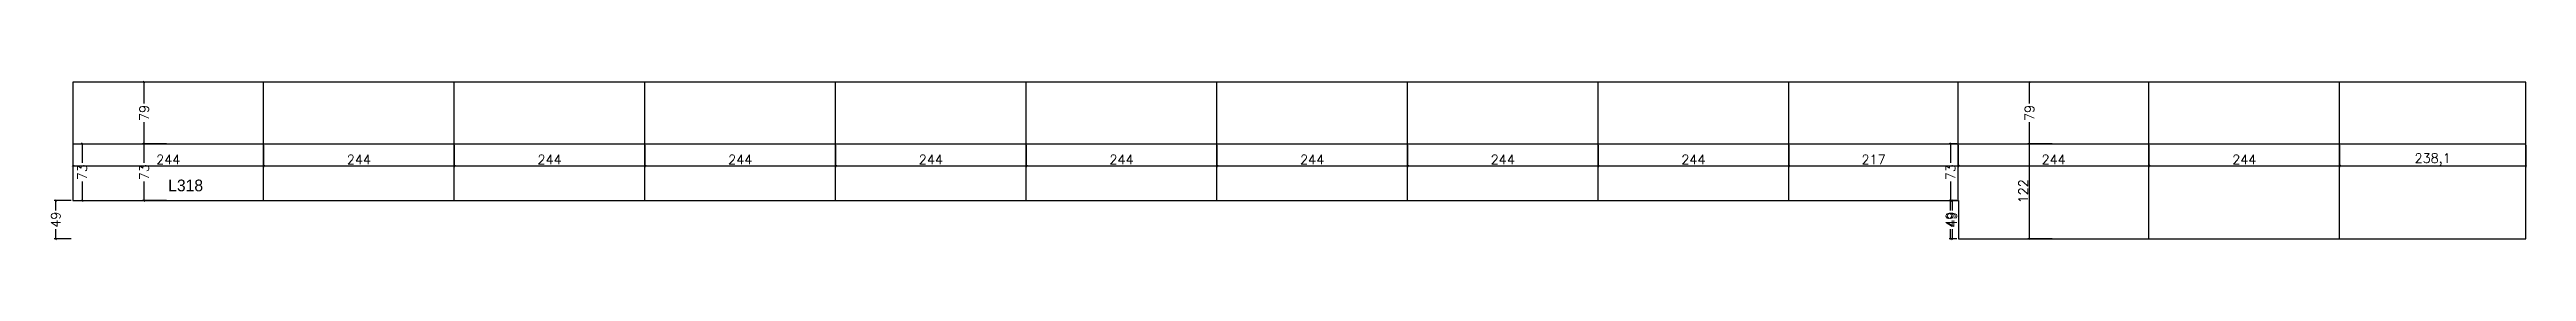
# Model space of a CAD drawing. Extents: x 1365 to 4534, y 2459 to 2662.
import ezdxf

# ---------------------------------------------------------------- set-up
doc = ezdxf.new("R2010")
doc.units = 0
for name, color, linetype in [('COTA', 241, 'Continuous'), ('NOMENCLATURA', 7, 'Continuous'), ('PAINEIS', 6, 'Continuous')]:
    doc.layers.add(name, color=color, linetype=linetype)
doc.styles.add('Romans', font='romans.shx', dxfattribs={"height": 12})
doc.dimstyles.new('cotas', dxfattribs={"dimtxt": 9, "dimasz": 2, "dimexe": 2, "dimexo": 2, "dimgap": 2, "dimtad": 1, "dimdec": 1, "dimzin": 12, "dimtxsty": 'Romans', "dimblk": 'OBLIQUE', "dimcen": 2.5, "dimclrd": 4, "dimclre": 4, "dimclrt": 240, "dimazin": 3, "dimtfac": 1, "dimtmove": 0, "dimatfit": 3})

# ---------------------------------------------------------------- blocks, each defined once
blk = doc.blocks.new('_OBLIQUE')
at = {"color": 0, "linetype": 'BYBLOCK'}
blk.add_line((-0.5, -0.5), (0.5, 0.5), dxfattribs=at)

msp = doc.modelspace()

# ---------------------------------------------------------------- linework, layer by layer
at = {"layer": 'PAINEIS'}
for p, q in [((1638.38, 2509), (1638.38, 2661)), ((1882.38, 2509), (1882.38, 2661)), ((2126.38, 2509), (2126.38, 2661)), ((2370.38, 2509), (2370.38, 2661)), ((2614.38, 2509), (2614.38, 2661)), ((2858.38, 2509), (2858.38, 2661)), ((3102.38, 2509), (3102.38, 2661)), ((3346.38, 2509), (3346.38, 2661)), ((3590.38, 2509), (3590.38, 2661)), ((3807.38, 2509), (3807.38, 2661)), ((4051.38, 2460), (4051.38, 2661)), ((4295.38, 2460), (4295.38, 2661)), ((1394.38, 2582), (4533.5, 2582))]:
    msp.add_line(p, q, dxfattribs=at)
msp.add_lwpolyline([(1394.38, 2509), (3807.5, 2509), (3807.5, 2460), (4533.5, 2460), (4533.5, 2661), (1394.38, 2661)], close=True, dxfattribs=at)

# ---------------------------------------------------------------- texts
at = {"layer": 'NOMENCLATURA'}
msp.add_text('L318', height=15, dxfattribs=at).set_placement((1516.38, 2521))

# ---------------------------------------------------------------- dimensions: what is measured, and where the dimension line sits
at = {"layer": 'COTA'}
for base, p1, p2, location in [((1485.52, 2582), (1516.38, 2582), (1516.38, 2661), (1485.52, 2621.5)), ((3898.52, 2582), (3929.38, 2582), (3929.38, 2661), (3898.52, 2621.5)), ((1485.52, 2509), (1516.38, 2509), (1516.38, 2582), (1485.52, 2545.5))]:
    msp.add_linear_dim(base=base, p1=p1, p2=p2, angle=90, location=location, dimstyle='cotas', override={"dimtmove": 2}, dxfattribs=at).render()
for base, p1, p2 in [((1394.38, 2553.73), (1394.38, 2582), (1638.38, 2582)), ((1638.38, 2553.73), (1638.38, 2582), (1882.38, 2582)), ((1882.38, 2553.73), (1882.38, 2582), (2126.38, 2582)), ((2126.38, 2553.73), (2126.38, 2582), (2370.38, 2582)), ((2370.38, 2553.73), (2370.38, 2582), (2614.38, 2582)), ((2614.38, 2553.73), (2614.38, 2582), (2858.38, 2582)), ((2858.38, 2553.73), (2858.38, 2582), (3102.38, 2582)), ((3102.38, 2553.73), (3102.38, 2582), (3346.38, 2582)), ((3346.38, 2553.73), (3346.38, 2582), (3590.38, 2582)), ((3590.38, 2553.73), (3590.38, 2582), (3807.38, 2582)), ((3807.38, 2553.73), (3807.38, 2582), (4051.38, 2582)), ((4051.38, 2553.73), (4051.38, 2582), (4295.38, 2582)), ((4295.38, 2553.73), (4295.38, 2582), (4533.5, 2582))]:
    msp.add_linear_dim(base=base, p1=p1, p2=p2, dimstyle='cotas', dxfattribs=at).render()
for base, p1, p2, location, text in [((1406.38, 2582), (1394.38, 2582), (1394.38, 2509), (1406.38, 2545.5), '73'), ((3797.5, 2582), (3807.5, 2582), (3807.5, 2509), (3797.5, 2545.5), '73'), ((1372.38, 2460), (1394.38, 2460), (1394.38, 2509), (1372.38, 2484.5), '49'), ((3797.5, 2460), (3807.5, 2460), (3807.5, 2509), (3797.5, 2484.5), '49'), ((3799.5, 2509), (3807.5, 2509), (3807.5, 2460), (3799.5, 2484.5), '49')]:
    msp.add_linear_dim(base=base, p1=p1, p2=p2, angle=90, location=location, text=text, dimstyle='cotas', override={"dimtmove": 2}, dxfattribs=at).render()
msp.add_linear_dim(base=(3898.52, 2460), p1=(3929.38, 2460), p2=(3929.38, 2582), angle=90, dimstyle='cotas', dxfattribs=at).render()

doc.saveas('drawing.dxf')
